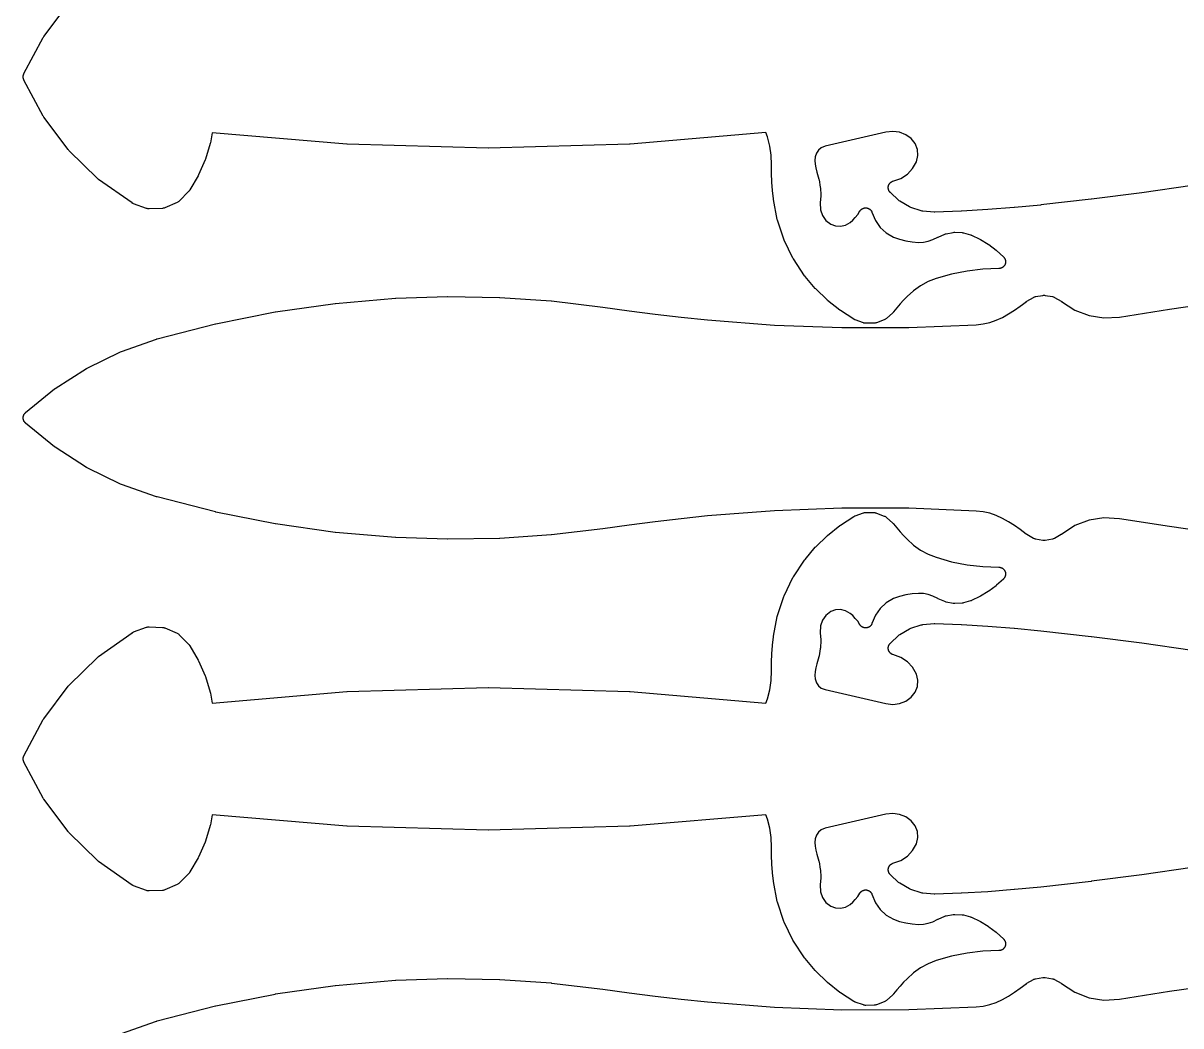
# Model space of a CAD drawing. Header units: metres. Extents: x 0 to 3000, y 0 to 1200.
# Drawn here: x 679.4 to 1019, y 294 to 588 of the extents above; entities that cross this region are included whole.
import ezdxf

# ---------------------------------------------------------------- set-up
doc = ezdxf.new("R2010")
doc.units = ezdxf.units.M

msp = doc.modelspace()

# ---------------------------------------------------------------- linework, layer by layer
at = {"color": 1}
for points in [[(1022.37, 540.38), (1007.62, 538.26), (1007.59, 538.26), (992.8, 536.37), (992.77, 536.36), (977.96, 534.69), (977.94, 534.69), (977.93, 534.68), (970.21, 533.94), (970.17, 533.94), (962.44, 533.34), (962.4, 533.34), (954.66, 532.89), (954.62, 532.89), (946.87, 532.59), (946.85, 532.59), (946.82, 532.59), (946.75, 532.59), (946.67, 532.59), (946.65, 532.6), (946.63, 532.6), (943.34, 532.87), (943.12, 532.9), (942.9, 532.96), (939.79, 533.95), (939.59, 534.03), (939.39, 534.13), (936.58, 535.79), (936.39, 535.91), (936.22, 536.06), (933.83, 538.32), (933.77, 538.38), (933.71, 538.44), (933.7, 538.45), (933.69, 538.47), (933.64, 538.53), (933.59, 538.6), (933.58, 538.61), (933.57, 538.62), (933.52, 538.69), (933.48, 538.76), (933.47, 538.77), (933.46, 538.78), (933.42, 538.86), (933.39, 538.93), (933.38, 538.95), (933.37, 538.96), (933.34, 539.04), (933.31, 539.11), (933.31, 539.13), (933.3, 539.14), (933.28, 539.22), (933.26, 539.3), (933.25, 539.32), (933.25, 539.33), (933.24, 539.41), (933.22, 539.5), (933.22, 539.51), (933.22, 539.52), (933.21, 539.61), (933.2, 539.69), (933.2, 539.71), (933.2, 539.72), (933.2, 539.8), (933.2, 539.89), (933.2, 539.9), (933.2, 539.92), (933.21, 540), (933.22, 540.08), (933.23, 540.1), (933.23, 540.11), (933.25, 540.19), (933.26, 540.28), (933.27, 540.29), (933.27, 540.3), (933.3, 540.38), (933.32, 540.46), (933.33, 540.48), (933.33, 540.49), (933.36, 540.57), (933.4, 540.64), (933.4, 540.66), (933.41, 540.67), (933.45, 540.74), (933.49, 540.82), (933.5, 540.83), (933.51, 540.84), (933.55, 540.91), (933.6, 540.98), (933.61, 540.99), (933.62, 541), (933.67, 541.07), (933.73, 541.13), (933.74, 541.14), (933.75, 541.15), (933.81, 541.21), (933.87, 541.27), (933.88, 541.28), (933.89, 541.29), (933.95, 541.34), (934.02, 541.39), (934.03, 541.4), (934.04, 541.41), (934.11, 541.45), (934.18, 541.5), (934.2, 541.51), (934.21, 541.51), (934.28, 541.55), (934.36, 541.59), (934.37, 541.6), (934.38, 541.6), (934.46, 541.63), (934.54, 541.66), (936.93, 542.5), (938.82, 543.74), (940.36, 545.39), (941.46, 547.37), (941.9, 549.2), (941.77, 551), (941.11, 552.68), (939.94, 554.15), (938.35, 555.29), (936.53, 556.01), (934.59, 556.28), (932.5, 556.06), (914.72, 551.93), (913.56, 551.47), (912.74, 550.8), (912.13, 549.92), (911.78, 548.79), (911.69, 547.77), (911.73, 546.65), (911.91, 545.55), (912.25, 544.35), (912.85, 542.29), (912.91, 542.07), (913.26, 539.95), (913.29, 539.72), (913.39, 537.58), (913.39, 537.35), (913.25, 535.3), (913.31, 533.27), (913.87, 531.6), (914.91, 530.17), (916.36, 529.08), (917.75, 528.57), (919.2, 528.49), (920.62, 528.81), (922, 529.58), (922.77, 530.24), (923.54, 531.04), (924.24, 531.91), (924.89, 532.93), (924.91, 532.96), (924.93, 532.98), (924.97, 533.04), (925.01, 533.09), (925.03, 533.11), (925.04, 533.14), (925.09, 533.19), (925.14, 533.24), (925.16, 533.26), (925.18, 533.28), (925.23, 533.33), (925.28, 533.37), (925.3, 533.39), (925.33, 533.41), (925.38, 533.45), (925.44, 533.49), (925.46, 533.51), (925.48, 533.53), (925.54, 533.56), (925.6, 533.6), (925.63, 533.61), (925.65, 533.63), (925.72, 533.65), (925.78, 533.68), (925.81, 533.69), (925.83, 533.71), (925.9, 533.73), (925.96, 533.75), (925.99, 533.76), (926.02, 533.77), (926.09, 533.79), (926.15, 533.8), (926.18, 533.81), (926.21, 533.82), (926.28, 533.83), (926.35, 533.84), (926.38, 533.84), (926.4, 533.84), (926.47, 533.84), (926.54, 533.85), (926.57, 533.85), (926.6, 533.85), (926.67, 533.85), (926.74, 533.84), (926.77, 533.84), (926.8, 533.84), (926.86, 533.83), (926.93, 533.82), (926.96, 533.81), (926.99, 533.81), (927.06, 533.79), (927.12, 533.77), (927.15, 533.76), (927.18, 533.76), (927.24, 533.73), (927.31, 533.71), (927.34, 533.7), (927.36, 533.69), (927.43, 533.66), (927.49, 533.63), (927.51, 533.61), (927.54, 533.6), (927.6, 533.57), (927.66, 533.53), (927.68, 533.51), (927.71, 533.5), (927.76, 533.46), (927.82, 533.42), (927.84, 533.4), (927.86, 533.38), (927.91, 533.33), (927.97, 533.29), (927.99, 533.27), (928.01, 533.25), (928.05, 533.19), (928.1, 533.14), (928.12, 533.12), (928.14, 533.1), (928.18, 533.04), (928.22, 532.99), (928.23, 532.96), (928.25, 532.94), (928.29, 532.88), (928.32, 532.82), (928.34, 532.8), (928.35, 532.77), (928.38, 532.71), (928.41, 532.65), (928.42, 532.62), (928.43, 532.59), (929.43, 530.1), (930.81, 528.12), (932.6, 526.49), (934.79, 525.26), (936.5, 524.64), (938.33, 524.16), (940.18, 523.86), (942.04, 523.73), (943.52, 523.79), (944.94, 524.06), (946.31, 524.52), (947.74, 525.23), (947.78, 525.25), (947.82, 525.27), (949.78, 526.13), (949.99, 526.21), (950.22, 526.27), (952.29, 526.66), (952.51, 526.69), (952.74, 526.69), (954.85, 526.59), (955.08, 526.57), (955.3, 526.52), (957.36, 525.94), (957.42, 525.91), (957.49, 525.89), (957.52, 525.88), (957.54, 525.87), (957.61, 525.84), (957.67, 525.82), (960.09, 524.67), (960.27, 524.57), (962.55, 523.19), (962.72, 523.07), (964.86, 521.46), (965.01, 521.34), (966.98, 519.51), (966.98, 519.51), (966.98, 519.51), (967.05, 519.44), (967.12, 519.37), (967.12, 519.37), (967.12, 519.37), (967.18, 519.3), (967.24, 519.22), (967.24, 519.22), (967.24, 519.22), (967.3, 519.14), (967.35, 519.06), (967.35, 519.05), (967.35, 519.05), (967.39, 518.97), (967.44, 518.88), (967.44, 518.88), (967.44, 518.88), (967.48, 518.79), (967.51, 518.7), (967.51, 518.7), (967.51, 518.7), (967.54, 518.6), (967.57, 518.51), (967.57, 518.51), (967.57, 518.51), (967.59, 518.41), (967.6, 518.32), (967.6, 518.32), (967.6, 518.31), (967.61, 518.22), (967.62, 518.12), (967.62, 518.12), (967.62, 518.12), (967.62, 518.02), (967.62, 517.93), (967.62, 517.93), (967.62, 517.92), (967.61, 517.83), (967.6, 517.73), (967.6, 517.73), (967.6, 517.73), (967.58, 517.63), (967.56, 517.54), (967.56, 517.54), (967.56, 517.54), (967.53, 517.44), (967.5, 517.35), (967.5, 517.35), (967.5, 517.35), (967.46, 517.26), (967.42, 517.17), (967.42, 517.17), (967.42, 517.17), (967.37, 517.08), (967.33, 517), (967.33, 517), (967.32, 517), (967.27, 516.92), (967.22, 516.84), (967.21, 516.84), (967.21, 516.83), (967.15, 516.76), (967.09, 516.69), (967.09, 516.69), (967.09, 516.68), (967.02, 516.62), (966.95, 516.55), (966.95, 516.55), (966.95, 516.55), (966.87, 516.49), (966.8, 516.43), (966.79, 516.43), (966.79, 516.42), (966.71, 516.37), (966.63, 516.32), (966.63, 516.32), (966.63, 516.32), (966.54, 516.27), (966.46, 516.23), (966.46, 516.23), (966.45, 516.23), (966.37, 516.19), (966.28, 516.16), (966.27, 516.16), (966.27, 516.16), (966.18, 516.13), (966.09, 516.1), (966.09, 516.1), (966.08, 516.1), (965.99, 516.08), (965.9, 516.07), (965.89, 516.07), (965.89, 516.06), (965.79, 516.06), (965.7, 516.05), (965.7, 516.05), (965.69, 516.05), (960.95, 515.88), (956.32, 515.33), (951.75, 514.42), (947.29, 513.15), (944.92, 512.21), (942.7, 511.01), (940.64, 509.56), (938.73, 507.83), (937.72, 506.78), (936.72, 505.67), (935.74, 504.53), (934.79, 503.34), (934.74, 503.29), (934.7, 503.24), (934.67, 503.22), (934.66, 503.2), (934.6, 503.15), (934.56, 503.1), (932.66, 501.42), (932.52, 501.31), (932.37, 501.21), (932.21, 501.12), (932.05, 501.05), (929.75, 500.17), (929.58, 500.11), (929.41, 500.07), (929.24, 500.05), (929.06, 500.04), (926.6, 500), (926.42, 500.01), (926.25, 500.03), (926.07, 500.06), (925.9, 500.12), (923.51, 500.97), (923.48, 500.99), (923.45, 501), (923.39, 501.02), (923.39, 501.02), (923.33, 501.05), (923.3, 501.06), (923.27, 501.08), (923.21, 501.11), (923.16, 501.14), (923.13, 501.16), (923.1, 501.18), (919.2, 503.7), (919.04, 503.82), (915.41, 506.7), (915.27, 506.83), (911.94, 510.06), (911.81, 510.2), (908.8, 513.75), (908.79, 513.76), (908.78, 513.78), (908.73, 513.84), (908.68, 513.91), (908.68, 513.92), (908.66, 513.93), (905.39, 518.86), (905.25, 519.09), (902.67, 524.39), (902.57, 524.64), (900.71, 530.23), (900.64, 530.48), (899.53, 536.3), (899.51, 536.38), (899.5, 536.46), (899.25, 538.9), (899.24, 538.97), (899.07, 541.42), (899.07, 541.49), (898.98, 543.94), (898.98, 544.01), (898.98, 546.42), (898.88, 549.25), (898.47, 551.97), (897.75, 554.63), (897.25, 555.91), (857.45, 552.51), (857.33, 552.51), (815.95, 551.33), (815.83, 551.33), (774.45, 552.51), (774.33, 552.51), (734.86, 555.89), (734.32, 552.93), (734.26, 552.71), (732.86, 548.11), (732.78, 547.89), (730.86, 543.49), (730.75, 543.28), (728.33, 539.11), (728.3, 539.07), (728.27, 539.02), (728.24, 538.98), (728.22, 538.95), (728.19, 538.9), (728.15, 538.86), (728.12, 538.83), (728.1, 538.79), (728.06, 538.75), (728.02, 538.71), (725.19, 535.84), (725.05, 535.71), (724.9, 535.6), (724.73, 535.5), (724.56, 535.41), (720.99, 533.86), (720.81, 533.79), (720.63, 533.74), (720.45, 533.71), (720.26, 533.69), (716.36, 533.55), (716.17, 533.55), (715.98, 533.57), (715.79, 533.61), (715.61, 533.66), (711.82, 535.03), (711.75, 535.06), (711.68, 535.08), (711.66, 535.09), (711.63, 535.1), (711.57, 535.14), (711.5, 535.17), (711.48, 535.19), (711.46, 535.2), (711.4, 535.24), (711.34, 535.28), (701.55, 542.2), (701.43, 542.3), (701.31, 542.4), (692.78, 550.71), (692.67, 550.83), (692.57, 550.95), (685.42, 560.48), (685.33, 560.6), (685.25, 560.74), (679.63, 571.32), (679.59, 571.41), (679.55, 571.49), (679.55, 571.5), (679.55, 571.5), (679.52, 571.59), (679.49, 571.68), (679.48, 571.68), (679.48, 571.69), (679.46, 571.78), (679.44, 571.87), (679.44, 571.87), (679.43, 571.88), (679.42, 571.97), (679.41, 572.06), (679.41, 572.07), (679.41, 572.07), (679.4, 572.16), (679.4, 572.26), (679.4, 572.26), (679.4, 572.27), (679.4, 572.36), (679.41, 572.45), (679.41, 572.46), (679.41, 572.46), (679.42, 572.56), (679.43, 572.65), (679.44, 572.65), (679.44, 572.66), (679.46, 572.75), (679.48, 572.84), (679.48, 572.84), (679.49, 572.85), (679.52, 572.93), (679.55, 573.02), (679.55, 573.03), (679.55, 573.03), (679.59, 573.12), (679.63, 573.2), (685.25, 583.79), (685.33, 583.92), (685.42, 584.05), (692.57, 593.58)], [(1030.48, 438.26), (1015.72, 440.38), (1015.69, 440.38), (1001.06, 442.7), (996.48, 442.97), (992.11, 442.28), (987.98, 440.68), (984.06, 438.11), (984, 438.07), (983.95, 438.04), (982.02, 436.94), (981.86, 436.87), (981.7, 436.8), (981.54, 436.75), (981.37, 436.71), (979.25, 436.35), (979.02, 436.32), (978.8, 436.32), (978.57, 436.35), (976.45, 436.71), (976.28, 436.75), (976.11, 436.8), (975.95, 436.87), (975.8, 436.94), (973.87, 438.04), (973.83, 438.06), (973.78, 438.09), (973.75, 438.12), (973.71, 438.14), (973.67, 438.17), (973.62, 438.2), (971.95, 439.51), (970.26, 440.69), (968.51, 441.79), (966.73, 442.79), (964.87, 443.64), (962.97, 444.28), (961.01, 444.72), (958.97, 444.95), (939.28, 445.78), (919.55, 445.81), (899.84, 445.05), (880.14, 443.5), (872.48, 442.7), (864.82, 441.81), (857.16, 440.84), (849.51, 439.77), (849.49, 439.77), (849.47, 439.77), (834.43, 437.98), (834.33, 437.97), (819.22, 436.94), (819.12, 436.93), (803.98, 436.66), (803.88, 436.66), (788.74, 437.15), (788.68, 437.16), (788.63, 437.16), (771.01, 438.67), (770.89, 438.68), (753.39, 441.17), (753.29, 441.19), (735.95, 444.65), (735.84, 444.67), (718.71, 449.09), (718.63, 449.11), (718.55, 449.14), (708.22, 452.77), (708, 452.86), (698.19, 457.65), (697.99, 457.76), (688.8, 463.65), (688.61, 463.78), (680.13, 470.71), (680.13, 470.72), (680.13, 470.72), (680.06, 470.78), (679.99, 470.84), (679.98, 470.85), (679.98, 470.85), (679.92, 470.92), (679.85, 470.99), (679.85, 470.99), (679.85, 471), (679.79, 471.07), (679.74, 471.15), (679.73, 471.15), (679.73, 471.15), (679.68, 471.23), (679.64, 471.32), (679.63, 471.32), (679.63, 471.32), (679.59, 471.41), (679.55, 471.49), (679.55, 471.5), (679.55, 471.5), (679.52, 471.59), (679.48, 471.68), (679.48, 471.68), (679.48, 471.69), (679.46, 471.78), (679.44, 471.87), (679.44, 471.87), (679.44, 471.88), (679.42, 471.97), (679.41, 472.06), (679.41, 472.07), (679.41, 472.07), (679.4, 472.16), (679.4, 472.26), (679.4, 472.26), (679.4, 472.27), (679.4, 472.36), (679.41, 472.45), (679.41, 472.46), (679.41, 472.46), (679.42, 472.56), (679.44, 472.65), (679.44, 472.65), (679.44, 472.66), (679.46, 472.75), (679.48, 472.84), (679.48, 472.84), (679.48, 472.85), (679.52, 472.93), (679.55, 473.02), (679.55, 473.03), (679.55, 473.03), (679.59, 473.12), (679.63, 473.2), (679.63, 473.2), (679.64, 473.21), (679.68, 473.29), (679.73, 473.37), (679.73, 473.37), (679.74, 473.38), (679.79, 473.45), (679.85, 473.53), (679.85, 473.53), (679.85, 473.53), (679.92, 473.6), (679.98, 473.67), (679.98, 473.68), (679.99, 473.68), (680.06, 473.74), (680.13, 473.81), (680.13, 473.81), (680.13, 473.81), (688.61, 480.74), (688.8, 480.88), (697.99, 486.76), (698.19, 486.88), (708, 491.66), (708.22, 491.75), (718.55, 495.39), (718.63, 495.41), (718.71, 495.44), (735.84, 499.85), (735.95, 499.88), (753.29, 503.33), (753.39, 503.35), (770.89, 505.84), (771.01, 505.85), (788.63, 507.36), (788.68, 507.37), (788.74, 507.37), (803.88, 507.86), (803.98, 507.86), (819.12, 507.59), (819.22, 507.59), (834.33, 506.56), (834.43, 506.55), (849.47, 504.76), (849.49, 504.75), (849.51, 504.75), (857.16, 503.69), (864.82, 502.71), (872.48, 501.82), (880.14, 501.02), (899.84, 499.48), (919.55, 498.72), (939.28, 498.75), (958.97, 499.57), (961.01, 499.8), (962.97, 500.24), (964.87, 500.88), (966.73, 501.74), (968.51, 502.73), (970.26, 503.83), (971.95, 505.02), (973.62, 506.32), (973.67, 506.35), (973.71, 506.38), (973.75, 506.41), (973.78, 506.44), (973.83, 506.46), (973.87, 506.49), (975.8, 507.58), (975.95, 507.66), (976.11, 507.72), (976.28, 507.77), (976.45, 507.81), (978.57, 508.17), (978.8, 508.2), (979.02, 508.2), (979.25, 508.17), (981.37, 507.81), (981.54, 507.77), (981.7, 507.72), (981.86, 507.66), (982.02, 507.58), (983.95, 506.49), (984, 506.45), (984.06, 506.42), (987.98, 503.84), (992.11, 502.25), (996.48, 501.56), (1001.06, 501.82), (1015.69, 504.14), (1015.72, 504.14), (1030.48, 506.26)], [(1022.37, 340.38), (1007.62, 338.26), (1007.59, 338.26), (992.8, 336.37), (992.77, 336.36), (977.96, 334.69), (977.94, 334.69), (977.93, 334.68), (970.21, 333.94), (970.17, 333.94), (962.44, 333.34), (962.4, 333.34), (954.66, 332.89), (954.62, 332.89), (946.87, 332.59), (946.85, 332.59), (946.82, 332.59), (946.75, 332.59), (946.67, 332.59), (946.65, 332.6), (946.63, 332.6), (943.34, 332.87), (943.12, 332.9), (942.9, 332.96), (939.79, 333.95), (939.59, 334.03), (939.39, 334.13), (936.58, 335.79), (936.39, 335.91), (936.22, 336.06), (933.83, 338.32), (933.77, 338.38), (933.71, 338.44), (933.7, 338.45), (933.69, 338.47), (933.64, 338.53), (933.59, 338.6), (933.58, 338.61), (933.57, 338.62), (933.52, 338.69), (933.48, 338.76), (933.47, 338.77), (933.46, 338.78), (933.42, 338.86), (933.39, 338.93), (933.38, 338.95), (933.37, 338.96), (933.34, 339.04), (933.31, 339.11), (933.31, 339.13), (933.3, 339.14), (933.28, 339.22), (933.26, 339.3), (933.25, 339.32), (933.25, 339.33), (933.24, 339.41), (933.22, 339.5), (933.22, 339.51), (933.22, 339.52), (933.21, 339.61), (933.2, 339.69), (933.2, 339.71), (933.2, 339.72), (933.2, 339.8), (933.2, 339.89), (933.2, 339.9), (933.2, 339.92), (933.21, 340), (933.22, 340.08), (933.23, 340.1), (933.23, 340.11), (933.25, 340.19), (933.26, 340.28), (933.27, 340.29), (933.27, 340.3), (933.3, 340.38), (933.32, 340.46), (933.33, 340.48), (933.33, 340.49), (933.36, 340.57), (933.4, 340.64), (933.4, 340.66), (933.41, 340.67), (933.45, 340.74), (933.49, 340.82), (933.5, 340.83), (933.51, 340.84), (933.55, 340.91), (933.6, 340.98), (933.61, 340.99), (933.62, 341), (933.67, 341.07), (933.73, 341.13), (933.74, 341.14), (933.75, 341.15), (933.81, 341.21), (933.87, 341.27), (933.88, 341.28), (933.89, 341.29), (933.95, 341.34), (934.02, 341.39), (934.03, 341.4), (934.04, 341.41), (934.11, 341.45), (934.18, 341.5), (934.2, 341.51), (934.21, 341.51), (934.28, 341.55), (934.36, 341.59), (934.37, 341.6), (934.38, 341.6), (934.46, 341.63), (934.54, 341.66), (936.93, 342.5), (938.82, 343.74), (940.36, 345.39), (941.46, 347.37), (941.9, 349.2), (941.77, 351), (941.11, 352.68), (939.94, 354.15), (938.35, 355.29), (936.53, 356.01), (934.59, 356.28), (932.5, 356.06), (914.72, 351.93), (913.56, 351.47), (912.74, 350.8), (912.13, 349.92), (911.78, 348.79), (911.69, 347.77), (911.73, 346.65), (911.91, 345.55), (912.25, 344.35), (912.85, 342.29), (912.91, 342.07), (913.26, 339.95), (913.29, 339.72), (913.39, 337.58), (913.39, 337.35), (913.25, 335.3), (913.31, 333.27), (913.87, 331.6), (914.91, 330.17), (916.36, 329.08), (917.75, 328.57), (919.2, 328.49), (920.62, 328.81), (922, 329.58), (922.77, 330.24), (923.54, 331.04), (924.24, 331.91), (924.89, 332.93), (924.91, 332.96), (924.93, 332.98), (924.97, 333.04), (925.01, 333.09), (925.03, 333.11), (925.04, 333.14), (925.09, 333.19), (925.14, 333.24), (925.16, 333.26), (925.18, 333.28), (925.23, 333.33), (925.28, 333.37), (925.3, 333.39), (925.33, 333.41), (925.38, 333.45), (925.44, 333.49), (925.46, 333.51), (925.48, 333.53), (925.54, 333.56), (925.6, 333.6), (925.63, 333.61), (925.65, 333.63), (925.72, 333.65), (925.78, 333.68), (925.81, 333.69), (925.83, 333.71), (925.9, 333.73), (925.96, 333.75), (925.99, 333.76), (926.02, 333.77), (926.09, 333.79), (926.15, 333.8), (926.18, 333.81), (926.21, 333.82), (926.28, 333.83), (926.35, 333.84), (926.38, 333.84), (926.4, 333.84), (926.47, 333.84), (926.54, 333.85), (926.57, 333.85), (926.6, 333.85), (926.67, 333.85), (926.74, 333.84), (926.77, 333.84), (926.8, 333.84), (926.86, 333.83), (926.93, 333.82), (926.96, 333.81), (926.99, 333.81), (927.06, 333.79), (927.12, 333.77), (927.15, 333.76), (927.18, 333.76), (927.24, 333.73), (927.31, 333.71), (927.34, 333.7), (927.36, 333.69), (927.43, 333.66), (927.49, 333.63), (927.51, 333.61), (927.54, 333.6), (927.6, 333.57), (927.66, 333.53), (927.68, 333.51), (927.71, 333.5), (927.76, 333.46), (927.82, 333.42), (927.84, 333.4), (927.86, 333.38), (927.91, 333.33), (927.97, 333.29), (927.99, 333.27), (928.01, 333.25), (928.05, 333.19), (928.1, 333.14), (928.12, 333.12), (928.14, 333.1), (928.18, 333.04), (928.22, 332.99), (928.23, 332.96), (928.25, 332.94), (928.29, 332.88), (928.32, 332.82), (928.34, 332.8), (928.35, 332.77), (928.38, 332.71), (928.41, 332.65), (928.42, 332.62), (928.43, 332.59), (929.43, 330.1), (930.81, 328.12), (932.6, 326.49), (934.79, 325.26), (936.5, 324.64), (938.33, 324.16), (940.18, 323.86), (942.04, 323.73), (943.52, 323.79), (944.94, 324.06), (946.31, 324.52), (947.74, 325.23), (947.78, 325.25), (947.82, 325.27), (949.78, 326.13), (949.99, 326.21), (950.22, 326.27), (952.29, 326.66), (952.51, 326.69), (952.74, 326.69), (954.85, 326.59), (955.08, 326.57), (955.3, 326.52), (957.36, 325.94), (957.42, 325.91), (957.49, 325.89), (957.52, 325.88), (957.54, 325.87), (957.61, 325.84), (957.67, 325.82), (960.09, 324.67), (960.27, 324.57), (962.55, 323.19), (962.72, 323.07), (964.86, 321.46), (965.01, 321.34), (966.98, 319.51), (966.98, 319.51), (966.98, 319.51), (967.05, 319.44), (967.12, 319.37), (967.12, 319.37), (967.12, 319.37), (967.18, 319.3), (967.24, 319.22), (967.24, 319.22), (967.24, 319.22), (967.3, 319.14), (967.35, 319.06), (967.35, 319.05), (967.35, 319.05), (967.39, 318.97), (967.44, 318.88), (967.44, 318.88), (967.44, 318.88), (967.48, 318.79), (967.51, 318.7), (967.51, 318.7), (967.51, 318.7), (967.54, 318.6), (967.57, 318.51), (967.57, 318.51), (967.57, 318.51), (967.59, 318.41), (967.6, 318.32), (967.6, 318.32), (967.6, 318.31), (967.61, 318.22), (967.62, 318.12), (967.62, 318.12), (967.62, 318.12), (967.62, 318.02), (967.62, 317.93), (967.62, 317.93), (967.62, 317.92), (967.61, 317.83), (967.6, 317.73), (967.6, 317.73), (967.6, 317.73), (967.58, 317.63), (967.56, 317.54), (967.56, 317.54), (967.56, 317.54), (967.53, 317.44), (967.5, 317.35), (967.5, 317.35), (967.5, 317.35), (967.46, 317.26), (967.42, 317.17), (967.42, 317.17), (967.42, 317.17), (967.37, 317.08), (967.33, 317), (967.33, 317), (967.32, 317), (967.27, 316.92), (967.22, 316.84), (967.21, 316.84), (967.21, 316.83), (967.15, 316.76), (967.09, 316.69), (967.09, 316.69), (967.09, 316.68), (967.02, 316.62), (966.95, 316.55), (966.95, 316.55), (966.95, 316.55), (966.87, 316.49), (966.8, 316.43), (966.79, 316.43), (966.79, 316.42), (966.71, 316.37), (966.63, 316.32), (966.63, 316.32), (966.63, 316.32), (966.54, 316.27), (966.46, 316.23), (966.46, 316.23), (966.45, 316.23), (966.37, 316.19), (966.28, 316.16), (966.27, 316.16), (966.27, 316.16), (966.18, 316.13), (966.09, 316.1), (966.09, 316.1), (966.08, 316.1), (965.99, 316.08), (965.9, 316.07), (965.89, 316.07), (965.89, 316.06), (965.79, 316.06), (965.7, 316.05), (965.7, 316.05), (965.69, 316.05), (960.95, 315.88), (956.32, 315.33), (951.75, 314.42), (947.29, 313.15), (944.92, 312.21), (942.7, 311.01), (940.64, 309.56), (938.73, 307.83), (937.72, 306.78), (936.72, 305.67), (935.74, 304.53), (934.79, 303.34), (934.74, 303.29), (934.7, 303.24), (934.67, 303.22), (934.66, 303.2), (934.6, 303.15), (934.56, 303.1), (932.66, 301.42), (932.52, 301.31), (932.37, 301.21), (932.21, 301.12), (932.05, 301.05), (929.75, 300.17), (929.58, 300.11), (929.41, 300.07), (929.24, 300.05), (929.06, 300.04), (926.6, 300), (926.42, 300.01), (926.25, 300.03), (926.07, 300.06), (925.9, 300.12), (923.51, 300.97), (923.48, 300.99), (923.45, 301), (923.39, 301.02), (923.39, 301.02), (923.33, 301.05), (923.3, 301.06), (923.27, 301.08), (923.21, 301.11), (923.16, 301.14), (923.13, 301.16), (923.1, 301.18), (919.2, 303.7), (919.04, 303.82), (915.41, 306.7), (915.27, 306.83), (911.94, 310.06), (911.81, 310.2), (908.8, 313.75), (908.79, 313.76), (908.78, 313.78), (908.73, 313.84), (908.68, 313.91), (908.68, 313.92), (908.66, 313.93), (905.39, 318.86), (905.25, 319.09), (902.67, 324.39), (902.57, 324.64), (900.71, 330.23), (900.64, 330.48), (899.53, 336.3), (899.51, 336.38), (899.5, 336.46), (899.25, 338.9), (899.24, 338.97), (899.07, 341.42), (899.07, 341.49), (898.98, 343.94), (898.98, 344.01), (898.98, 346.42), (898.88, 349.25), (898.47, 351.97), (897.75, 354.63), (897.25, 355.91), (857.45, 352.51), (857.33, 352.51), (815.95, 351.33), (815.83, 351.33), (774.45, 352.51), (774.33, 352.51), (734.86, 355.89), (734.32, 352.93), (734.26, 352.71), (732.86, 348.11), (732.78, 347.89), (730.86, 343.49), (730.75, 343.28), (728.33, 339.11), (728.3, 339.07), (728.27, 339.02), (728.24, 338.98), (728.22, 338.95), (728.19, 338.9), (728.15, 338.86), (728.12, 338.83), (728.1, 338.79), (728.06, 338.75), (728.02, 338.71), (725.19, 335.84), (725.05, 335.71), (724.9, 335.6), (724.73, 335.5), (724.56, 335.41), (720.99, 333.86), (720.81, 333.79), (720.63, 333.74), (720.45, 333.71), (720.26, 333.69), (716.36, 333.55), (716.17, 333.55), (715.98, 333.57), (715.79, 333.61), (715.61, 333.66), (711.82, 335.03), (711.75, 335.06), (711.68, 335.08), (711.66, 335.09), (711.63, 335.1), (711.57, 335.14), (711.5, 335.17), (711.48, 335.19), (711.46, 335.2), (711.4, 335.24), (711.34, 335.28), (701.55, 342.2), (701.43, 342.3), (701.31, 342.4), (692.78, 350.71), (692.67, 350.83), (692.57, 350.95), (685.42, 360.48), (685.33, 360.6), (685.25, 360.74), (679.63, 371.32), (679.59, 371.41), (679.55, 371.49), (679.55, 371.5), (679.55, 371.5), (679.52, 371.59), (679.49, 371.68), (679.48, 371.68), (679.48, 371.69), (679.46, 371.78), (679.44, 371.87), (679.44, 371.87), (679.43, 371.88), (679.42, 371.97), (679.41, 372.06), (679.41, 372.07), (679.41, 372.07), (679.4, 372.16), (679.4, 372.26), (679.4, 372.26), (679.4, 372.27), (679.4, 372.36), (679.41, 372.45), (679.41, 372.46), (679.41, 372.46), (679.42, 372.56), (679.43, 372.65), (679.44, 372.65), (679.44, 372.66), (679.46, 372.75), (679.48, 372.84), (679.48, 372.84), (679.49, 372.85), (679.52, 372.93), (679.55, 373.02), (679.55, 373.03), (679.55, 373.03), (679.59, 373.12), (679.63, 373.2), (685.25, 383.79), (685.33, 383.92), (685.42, 384.05), (692.57, 393.58), (692.67, 393.7), (692.78, 393.81), (701.31, 402.12), (701.43, 402.22), (701.55, 402.32), (711.34, 409.25), (711.4, 409.29), (711.46, 409.33), (711.48, 409.34), (711.5, 409.35), (711.57, 409.38), (711.63, 409.42), (711.66, 409.43), (711.68, 409.44), (711.75, 409.47), (711.82, 409.5), (715.61, 410.86), (715.79, 410.92), (715.98, 410.95), (716.17, 410.97), (716.36, 410.98), (720.26, 410.83), (720.45, 410.82), (720.63, 410.78), (720.81, 410.73), (720.99, 410.67), (724.56, 409.11), (724.73, 409.03), (724.9, 408.93), (725.05, 408.81), (725.19, 408.68), (728.02, 405.81), (728.06, 405.77), (728.1, 405.73), (728.12, 405.7), (728.15, 405.66), (728.19, 405.62), (728.22, 405.58), (728.24, 405.54), (728.27, 405.51), (728.3, 405.46), (728.33, 405.41), (730.75, 401.25), (730.86, 401.04), (732.78, 396.63), (732.86, 396.42), (734.26, 391.82), (734.32, 391.59), (734.86, 388.64), (774.33, 392.01), (774.45, 392.02), (815.83, 393.19), (815.95, 393.19), (857.33, 392.02), (857.45, 392.01), (897.25, 388.61), (897.75, 389.9), (898.47, 392.55), (898.88, 395.27), (898.98, 398.1), (898.98, 400.52), (898.98, 400.59), (899.07, 403.04), (899.07, 403.11), (899.24, 405.55), (899.25, 405.62), (899.5, 408.06), (899.51, 408.14), (899.53, 408.23), (900.64, 414.04), (900.71, 414.3), (902.57, 419.89), (902.67, 420.13), (905.25, 425.43), (905.39, 425.66), (908.66, 430.59), (908.68, 430.6), (908.68, 430.62), (908.73, 430.68), (908.78, 430.75), (908.79, 430.76), (908.8, 430.77), (911.81, 434.32), (911.94, 434.46), (915.27, 437.69), (915.41, 437.82), (919.04, 440.71), (919.2, 440.82), (923.1, 443.35), (923.13, 443.37), (923.16, 443.38), (923.21, 443.41), (923.27, 443.45), (923.3, 443.46), (923.33, 443.48), (923.39, 443.5), (923.45, 443.53), (923.48, 443.54), (923.51, 443.55), (925.9, 444.41), (926.07, 444.46), (926.25, 444.5), (926.42, 444.52), (926.6, 444.52), (929.06, 444.49), (929.24, 444.48), (929.41, 444.45), (929.58, 444.41), (929.75, 444.36), (932.05, 443.47), (932.21, 443.4), (932.37, 443.32), (932.52, 443.22), (932.66, 443.1), (934.56, 441.42), (934.6, 441.37), (934.66, 441.33), (934.67, 441.3), (934.7, 441.28), (934.74, 441.23), (934.79, 441.18), (935.74, 439.99), (936.72, 438.85), (937.72, 437.74), (938.73, 436.69), (940.64, 434.97), (942.7, 433.52), (944.92, 432.32), (947.29, 431.38), (951.75, 430.1), (956.32, 429.19), (960.95, 428.65), (965.69, 428.48), (965.7, 428.48), (965.7, 428.48), (965.79, 428.47), (965.89, 428.46), (965.89, 428.46), (965.9, 428.46), (965.99, 428.44), (966.08, 428.42), (966.09, 428.42), (966.09, 428.42), (966.18, 428.4), (966.27, 428.37), (966.27, 428.37), (966.28, 428.37), (966.37, 428.33), (966.45, 428.3), (966.46, 428.29), (966.46, 428.29), (966.54, 428.25), (966.63, 428.21), (966.63, 428.2), (966.63, 428.2), (966.71, 428.15), (966.79, 428.1), (966.79, 428.1), (966.8, 428.1), (966.87, 428.04), (966.95, 427.98), (966.95, 427.97), (966.95, 427.97), (967.02, 427.91), (967.09, 427.84), (967.09, 427.84), (967.09, 427.84), (967.15, 427.76), (967.21, 427.69), (967.21, 427.69), (967.22, 427.68), (967.27, 427.61), (967.32, 427.53), (967.33, 427.53), (967.33, 427.52), (967.37, 427.44), (967.42, 427.36), (967.42, 427.35), (967.42, 427.35), (967.46, 427.26), (967.5, 427.18), (967.5, 427.17), (967.5, 427.17), (967.53, 427.08), (967.56, 426.99), (967.56, 426.99), (967.56, 426.98), (967.58, 426.89), (967.6, 426.8), (967.6, 426.79), (967.6, 426.79), (967.61, 426.7), (967.62, 426.6), (967.62, 426.6), (967.62, 426.6), (967.62, 426.5), (967.62, 426.41), (967.62, 426.4), (967.62, 426.4), (967.61, 426.3), (967.6, 426.21), (967.6, 426.21), (967.6, 426.2), (967.59, 426.11), (967.57, 426.02), (967.57, 426.01), (967.57, 426.01), (967.54, 425.92), (967.51, 425.83), (967.51, 425.83), (967.51, 425.82), (967.48, 425.73), (967.44, 425.65), (967.44, 425.64), (967.44, 425.64), (967.39, 425.56), (967.35, 425.47), (967.35, 425.47), (967.35, 425.47), (967.3, 425.39), (967.24, 425.31), (967.24, 425.3), (967.24, 425.3), (967.18, 425.23), (967.12, 425.15), (967.12, 425.15), (967.12, 425.15), (967.05, 425.08), (966.98, 425.01), (966.98, 425.01), (966.98, 425.01), (965.01, 423.19), (964.86, 423.06), (962.72, 421.45), (962.55, 421.34), (960.27, 419.95), (960.09, 419.86), (957.67, 418.71), (957.61, 418.68), (957.54, 418.65), (957.52, 418.64), (957.49, 418.63), (957.42, 418.61), (957.36, 418.59), (955.3, 418.01), (955.08, 417.95), (954.85, 417.93), (952.74, 417.84), (952.51, 417.84), (952.29, 417.87), (950.22, 418.25), (949.99, 418.31), (949.78, 418.39), (947.82, 419.25), (947.78, 419.28), (947.74, 419.29), (946.31, 420.01), (944.94, 420.47), (943.52, 420.73), (942.04, 420.8), (940.18, 420.67), (938.33, 420.36), (936.5, 419.88), (934.79, 419.26), (932.6, 418.03), (930.81, 416.41), (929.43, 414.42), (928.43, 411.93), (928.42, 411.91), (928.41, 411.88), (928.38, 411.82), (928.35, 411.75), (928.34, 411.73), (928.32, 411.7), (928.29, 411.64), (928.25, 411.58), (928.23, 411.56), (928.22, 411.54), (928.18, 411.48), (928.14, 411.42), (928.12, 411.4), (928.1, 411.38), (928.05, 411.33), (928.01, 411.28), (927.99, 411.26), (927.97, 411.24), (927.91, 411.19), (927.86, 411.14), (927.84, 411.13), (927.82, 411.11), (927.76, 411.07), (927.71, 411.03), (927.68, 411.01), (927.66, 410.99), (927.6, 410.96), (927.54, 410.92), (927.51, 410.91), (927.49, 410.9), (927.43, 410.87), (927.36, 410.84), (927.34, 410.83), (927.31, 410.81), (927.24, 410.79), (927.18, 410.77), (927.15, 410.76), (927.12, 410.75), (927.06, 410.74), (926.99, 410.72), (926.96, 410.71), (926.93, 410.71), (926.86, 410.7), (926.8, 410.69), (926.77, 410.68), (926.74, 410.68), (926.67, 410.68), (926.6, 410.67), (926.57, 410.68), (926.54, 410.67), (926.47, 410.68), (926.4, 410.68), (926.38, 410.69), (926.35, 410.69), (926.28, 410.7), (926.21, 410.71), (926.18, 410.71), (926.15, 410.72), (926.09, 410.74), (926.02, 410.75), (925.99, 410.76), (925.96, 410.77), (925.9, 410.79), (925.83, 410.82), (925.81, 410.83), (925.78, 410.84), (925.72, 410.87), (925.65, 410.9), (925.63, 410.91), (925.6, 410.93), (925.54, 410.96), (925.48, 411), (925.46, 411.01), (925.44, 411.03), (925.38, 411.07), (925.33, 411.11), (925.3, 411.13), (925.28, 411.15), (925.23, 411.2), (925.18, 411.24), (925.16, 411.26), (925.14, 411.28), (925.09, 411.34), (925.04, 411.39), (925.03, 411.41), (925.01, 411.43), (924.97, 411.49), (924.93, 411.54), (924.91, 411.57), (924.89, 411.59), (924.24, 412.61), (923.54, 413.48), (922.77, 414.28), (922, 414.94), (920.62, 415.72), (919.2, 416.04), (917.75, 415.95), (916.36, 415.45), (914.91, 414.36), (913.87, 412.92), (913.31, 411.25), (913.25, 409.23), (913.39, 407.18), (913.39, 406.94), (913.29, 404.8), (913.26, 404.57), (912.91, 402.46), (912.85, 402.23), (912.25, 400.17), (911.91, 398.98), (911.73, 397.87), (911.69, 396.76), (911.78, 395.73), (912.13, 394.6), (912.74, 393.72), (913.56, 393.05), (914.72, 392.59), (932.5, 388.47), (934.59, 388.24), (936.53, 388.51), (938.35, 389.23), (939.94, 390.37), (941.11, 391.84), (941.77, 393.52), (941.9, 395.32), (941.46, 397.15), (940.36, 399.13), (938.82, 400.78), (936.93, 402.02), (934.54, 402.86), (934.46, 402.89), (934.38, 402.92), (934.37, 402.93), (934.36, 402.93), (934.28, 402.97), (934.21, 403.01), (934.2, 403.02), (934.18, 403.03), (934.11, 403.07), (934.04, 403.12), (934.03, 403.13), (934.02, 403.13), (933.95, 403.19), (933.89, 403.24), (933.88, 403.25), (933.87, 403.26), (933.81, 403.32), (933.75, 403.37), (933.74, 403.38), (933.73, 403.39), (933.67, 403.46), (933.62, 403.52), (933.61, 403.53), (933.6, 403.55), (933.55, 403.61), (933.51, 403.68), (933.5, 403.7), (933.49, 403.71), (933.45, 403.78), (933.41, 403.85), (933.4, 403.87), (933.4, 403.88), (933.36, 403.96), (933.33, 404.03), (933.33, 404.05), (933.32, 404.06), (933.3, 404.14), (933.27, 404.22), (933.27, 404.23), (933.26, 404.25), (933.25, 404.33), (933.23, 404.41), (933.23, 404.43), (933.22, 404.44), (933.21, 404.52), (933.2, 404.61), (933.2, 404.62), (933.2, 404.64), (933.2, 404.72), (933.2, 404.8), (933.2, 404.82), (933.2, 404.83), (933.21, 404.92), (933.22, 405), (933.22, 405.01), (933.22, 405.03), (933.24, 405.11), (933.25, 405.19), (933.25, 405.21), (933.26, 405.22), (933.28, 405.3), (933.3, 405.38), (933.31, 405.39), (933.31, 405.41), (933.34, 405.49), (933.37, 405.56), (933.38, 405.58), (933.39, 405.59), (933.42, 405.66), (933.46, 405.74), (933.47, 405.75), (933.48, 405.76), (933.52, 405.83), (933.57, 405.9), (933.58, 405.92), (933.59, 405.93), (933.64, 405.99), (933.69, 406.06), (933.7, 406.07), (933.71, 406.08), (933.77, 406.14), (933.83, 406.2), (936.22, 408.47), (936.39, 408.61), (936.58, 408.74), (939.39, 410.39), (939.59, 410.49), (939.79, 410.57), (942.9, 411.56), (943.12, 411.62), (943.34, 411.65), (946.63, 411.93), (946.65, 411.93), (946.67, 411.93), (946.75, 411.93), (946.82, 411.93), (946.85, 411.93), (946.87, 411.93), (954.62, 411.63), (954.66, 411.63), (962.4, 411.18), (962.44, 411.18), (970.17, 410.59), (970.21, 410.58), (977.93, 409.84), (977.94, 409.84), (977.96, 409.84), (992.77, 408.16), (992.8, 408.16), (1007.59, 406.26), (1007.62, 406.26), (1022.37, 404.14)], [(708.22, 291.75), (718.55, 295.39), (718.63, 295.41), (718.71, 295.44), (735.84, 299.85), (735.95, 299.88), (753.29, 303.33), (753.39, 303.35), (770.89, 305.84), (771.01, 305.85), (788.63, 307.36), (788.68, 307.37), (788.74, 307.37), (803.88, 307.86), (803.98, 307.86), (819.12, 307.59), (819.22, 307.59), (834.33, 306.56), (834.43, 306.55), (849.47, 304.76), (849.49, 304.75), (849.51, 304.75), (857.16, 303.69), (864.82, 302.71), (872.48, 301.82), (880.14, 301.02), (899.84, 299.48), (919.55, 298.72), (939.28, 298.75), (958.97, 299.57), (961.01, 299.8), (962.97, 300.24), (964.87, 300.88), (966.73, 301.74), (968.51, 302.73), (970.26, 303.83), (971.95, 305.02), (973.62, 306.32), (973.67, 306.35), (973.71, 306.38), (973.75, 306.41), (973.78, 306.44), (973.83, 306.46), (973.87, 306.49), (975.8, 307.58), (975.95, 307.66), (976.11, 307.72), (976.28, 307.77), (976.45, 307.81), (978.57, 308.17), (978.8, 308.2), (979.02, 308.2), (979.25, 308.17), (981.37, 307.81), (981.54, 307.77), (981.7, 307.72), (981.86, 307.66), (982.02, 307.58), (983.95, 306.49), (984, 306.45), (984.06, 306.42), (987.98, 303.84), (992.11, 302.25), (996.48, 301.56), (1001.06, 301.82), (1015.69, 304.14), (1015.72, 304.14), (1030.48, 306.26)]]:
    msp.add_lwpolyline(points, dxfattribs=at)

doc.saveas('drawing.dxf')
